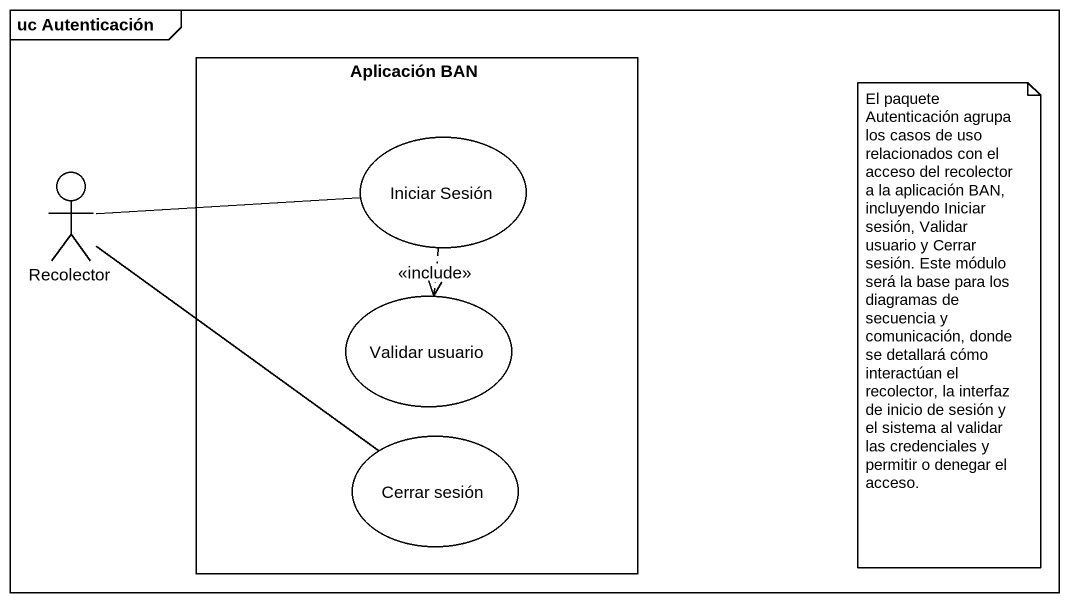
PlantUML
@startuml
mainframe uc Autenticación
rectangle "Aplicación BAN" as Aplicación_BAN {
  usecase "Iniciar Sesión" as Iniciar_Sesión
  usecase "Validar usuario" as Validar_usuario
  usecase "Cerrar sesión" as Cerrar_sesión
}
actor Recolector
Iniciar_Sesión ..> Validar_usuario : <<include>>
Recolector -right- Iniciar_Sesión
Recolector -- Cerrar_sesión
note as N1
  El paquete Autenticación agrupa los casos de uso relacionados con el acceso del recolector a la aplicación BAN, incluyendo Iniciar sesión, Validar usuario y Cerrar sesión. Este módulo será la base para los diagramas de secuencia y comunicación, donde se detallará cómo interactúan el recolector, la interfaz de inicio de sesión y el sistema al validar las credenciales y permitir o denegar el acceso.
end note
@enduml
